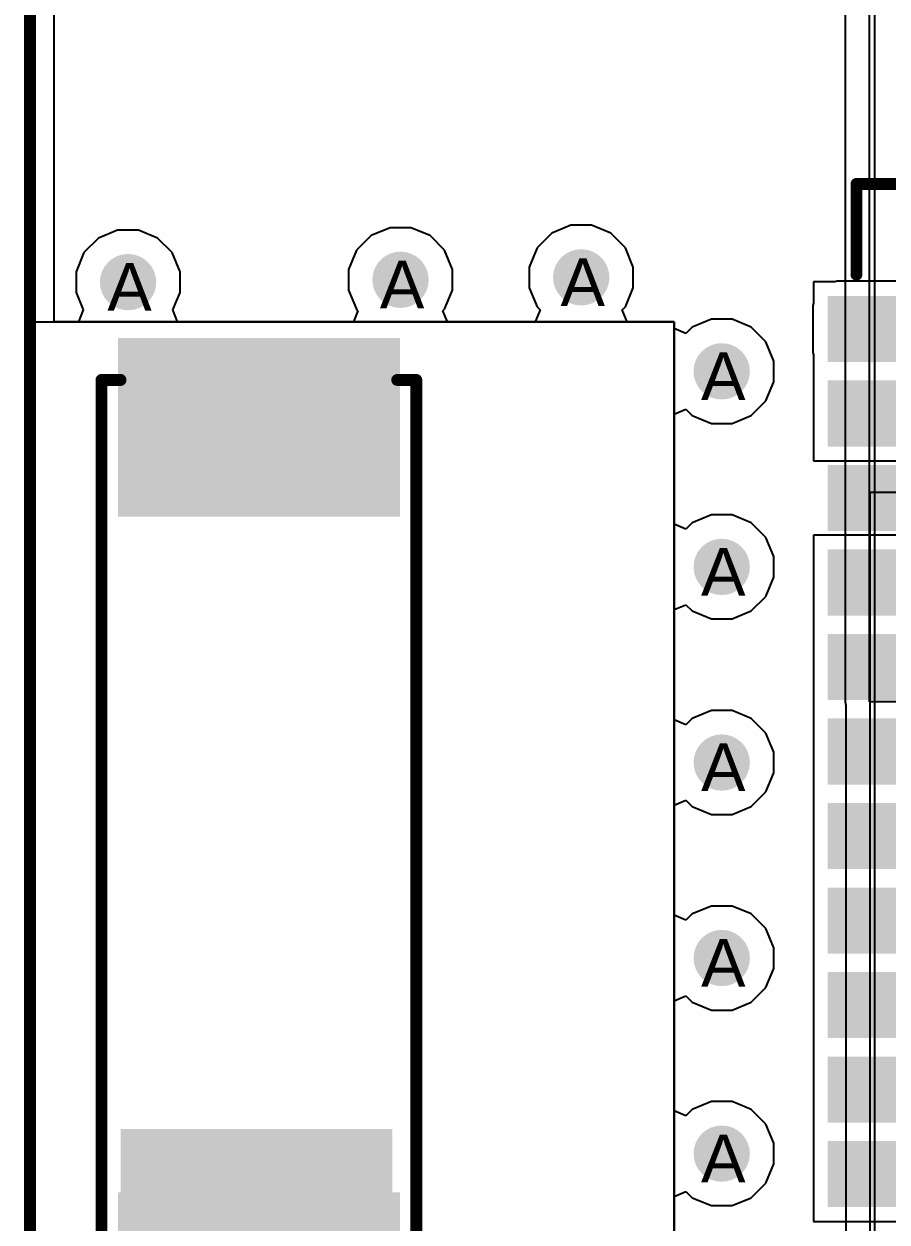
# Model space of a CAD drawing. Header units: inches. Extents: x 0 to 5271, y 0 to 5417.
# Drawn here: x -0.06 to 9.13, y 30.25 to 43.01 of the extents above; entities that cross this region are included whole.
import ezdxf

# ---------------------------------------------------------------- set-up
doc = ezdxf.new("R2010")
doc.units = ezdxf.units.IN
for name, color, linetype in [('Board_Outline', 216, 'Continuous'), ('Bottom Layer', 5, 'Continuous'), ('Drill Drawing', 1, 'Continuous'), ('L2_GND1', 16, 'Continuous'), ('L3_SIG1', 76, 'Continuous'), ('L4_PWR', 90, 'Continuous'), ('L5_GND2', 156, 'Continuous'), ('L6_SIG2', 130, 'Continuous'), ('L7_GND3', 216, 'Continuous'), ('Top Layer', 1, 'Continuous'), ('Top Overlay', 2, 'Continuous'), ('Top Paste', 8, 'Continuous'), ('Top Solder', 216, 'Continuous'), ('Via Holes', 16, 'Continuous')]:
    doc.layers.add(name, color=color, linetype=linetype)
doc.styles.add('Arial', font='', dxfattribs={"height": 0.2})
doc.styles.get('Arial').set_extended_font_data('Arial')

# ---------------------------------------------------------------- blocks, each defined once
blk = doc.blocks.new('W3006__3')
at = {"layer": 'Top Layer'}
for points in [[(-5.4, 1.4), (-3.7, 1.4), (-3.7, -1.4), (-5.4, -1.4)], [(3.7, 1.4), (5.4, 1.4), (5.4, -1.4), (3.7, -1.4)]]:
    blk.add_hatch(color=1, dxfattribs=at).paths.add_polyline_path(points)
at = {"layer": 'Top Overlay'}
blk.add_hatch(color=2, dxfattribs=at).paths.add_polyline_path([(-3.607, -1.422), (-2.921, -1.422), (-2.921, 1.473), (-3.607, 1.473)])
at = {"layer": 'Top Paste'}
for points in [[(-5.4, 1.4), (-3.7, 1.4), (-3.7, -1.4), (-5.4, -1.4)], [(3.7, 1.4), (5.4, 1.4), (5.4, -1.4), (3.7, -1.4)]]:
    blk.add_hatch(color=8, dxfattribs=at).paths.add_polyline_path(points)
at = {"layer": 'Top Solder'}
for points in [[(-5.502, 1.502), (-3.598, 1.502), (-3.598, -1.502), (-5.502, -1.502)], [(3.598, 1.502), (5.502, 1.502), (5.502, -1.502), (3.598, -1.502)]]:
    blk.add_hatch(color=216, dxfattribs=at).paths.add_polyline_path(points)
at = {"layer": 'Top Overlay'}
for points in [[(-5.537, 1.727, 0.127, 0.127, 0), (-5.385, 1.575, 0.127, 0.127, 0)], [(-5.537, 1.727, 0.127, 0.127, 0), (-5.232, 1.727, 0.127, 0.127, 0)], [(-5.232, 1.727, 0.127, 0.127, 0), (-5.385, 1.575, 0.127, 0.127, 0)], [(-5.08, 1.676, 0.127, 0.127, 0), (5.055, 1.676, 0.127, 0.127, 0)], [(-5.08, 1.676, 0.127, 0.127, 0), (-5.08, 1.473, 0.127, 0.127, 0)], [(5.055, 1.676, 0.127, 0.127, 0), (5.055, 1.473, 0.127, 0.127, 0)], [(-5.08, -1.473, 0.127, 0.127, 0), (-5.08, -1.676, 0.127, 0.127, 0)], [(5.055, -1.473, 0.127, 0.127, 0), (5.055, -1.676, 0.127, 0.127, 0)], [(-5.08, -1.676, 0.127, 0.127, 0), (5.055, -1.676, 0.127, 0.127, 0)]]:
    blk.add_lwpolyline(points, format="xyseb", dxfattribs=at)
for points in [[(-5.569, 1.727, 0.0635, 0.0635, 1), (-5.505, 1.727, 0.0635, 0.0635, 1)], [(-5.569, 1.727, 0.0635, 0.0635, 1), (-5.505, 1.727, 0.0635, 0.0635, 1)], [(-5.264, 1.727, 0.0635, 0.0635, 1), (-5.201, 1.727, 0.0635, 0.0635, 1)], [(-5.264, 1.727, 0.0635, 0.0635, 1), (-5.201, 1.727, 0.0635, 0.0635, 1)], [(-5.112, 1.676, 0.0635, 0.0635, 1), (-5.048, 1.676, 0.0635, 0.0635, 1)], [(-5.112, 1.676, 0.0635, 0.0635, 1), (-5.048, 1.676, 0.0635, 0.0635, 1)], [(5.023, 1.676, 0.0635, 0.0635, 1), (5.086, 1.676, 0.0635, 0.0635, 1)], [(5.023, 1.676, 0.0635, 0.0635, 1), (5.086, 1.676, 0.0635, 0.0635, 1)], [(-5.417, 1.575, 0.0635, 0.0635, 1), (-5.353, 1.575, 0.0635, 0.0635, 1)], [(-5.417, 1.575, 0.0635, 0.0635, 1), (-5.353, 1.575, 0.0635, 0.0635, 1)], [(-5.112, 1.473, 0.0635, 0.0635, 1), (-5.048, 1.473, 0.0635, 0.0635, 1)], [(5.023, 1.473, 0.0635, 0.0635, 1), (5.086, 1.473, 0.0635, 0.0635, 1)], [(-5.112, -1.473, 0.0635, 0.0635, 1), (-5.048, -1.473, 0.0635, 0.0635, 1)], [(5.023, -1.473, 0.0635, 0.0635, 1), (5.086, -1.473, 0.0635, 0.0635, 1)], [(-5.112, -1.676, 0.0635, 0.0635, 1), (-5.048, -1.676, 0.0635, 0.0635, 1)], [(-5.112, -1.676, 0.0635, 0.0635, 1), (-5.048, -1.676, 0.0635, 0.0635, 1)], [(5.023, -1.676, 0.0635, 0.0635, 1), (5.086, -1.676, 0.0635, 0.0635, 1)], [(5.023, -1.676, 0.0635, 0.0635, 1), (5.086, -1.676, 0.0635, 0.0635, 1)]]:
    blk.add_lwpolyline(points, format="xyseb", close=True, dxfattribs=at)
blk = doc.blocks.new('AP6256__420')
at = {"layer": 'Top Layer'}
for points in [[(-4.25, 6.25), (-4.25, 5.125), (-4.75, 5.125), (-4.75, 6.25)], [(-3.35, 6.25), (-3.35, 5.125), (-3.85, 5.125), (-3.85, 6.25)], [(-2.45, 6.25), (-2.45, 5.125), (-2.95, 5.125), (-2.95, 6.25)], [(-1.55, 6.25), (-1.55, 5.125), (-2.05, 5.125), (-2.05, 6.25)], [(-0.65, 6.25), (-0.65, 5.125), (-1.15, 5.125), (-1.15, 6.25)], [(0.25, 6.25), (0.25, 5.125), (-0.25, 5.125), (-0.25, 6.25)], [(1.15, 6.25), (1.15, 5.125), (0.65, 5.125), (0.65, 6.25)], [(2.05, 6.25), (2.05, 5.125), (1.55, 5.125), (1.55, 6.25)], [(2.95, 6.25), (2.95, 5.125), (2.45, 5.125), (2.45, 6.25)], [(3.85, 6.25), (3.85, 5.125), (3.35, 5.125), (3.35, 6.25)], [(4.75, 6.25), (4.75, 5.125), (4.25, 5.125), (4.25, 6.25)]]:
    blk.add_hatch(color=1, dxfattribs=at).paths.add_polyline_path(points)
at = {"layer": 'Top Paste'}
for points in [[(-4.25, 6.25), (-4.25, 5.125), (-4.75, 5.125), (-4.75, 6.25)], [(-3.35, 6.25), (-3.35, 5.125), (-3.85, 5.125), (-3.85, 6.25)], [(-2.45, 6.25), (-2.45, 5.125), (-2.95, 5.125), (-2.95, 6.25)], [(-1.55, 6.25), (-1.55, 5.125), (-2.05, 5.125), (-2.05, 6.25)], [(-0.65, 6.25), (-0.65, 5.125), (-1.15, 5.125), (-1.15, 6.25)], [(0.25, 6.25), (0.25, 5.125), (-0.25, 5.125), (-0.25, 6.25)], [(1.15, 6.25), (1.15, 5.125), (0.65, 5.125), (0.65, 6.25)], [(2.05, 6.25), (2.05, 5.125), (1.55, 5.125), (1.55, 6.25)], [(2.95, 6.25), (2.95, 5.125), (2.45, 5.125), (2.45, 6.25)], [(3.85, 6.25), (3.85, 5.125), (3.35, 5.125), (3.35, 6.25)], [(4.75, 6.25), (4.75, 5.125), (4.25, 5.125), (4.25, 6.25)]]:
    blk.add_hatch(color=8, dxfattribs=at).paths.add_polyline_path(points)
at = {"layer": 'Top Solder'}
for points in [[(-4.148, 6.352), (-4.148, 5.023), (-4.852, 5.023), (-4.852, 6.352)], [(-3.248, 6.352), (-3.248, 5.023), (-3.952, 5.023), (-3.952, 6.352)], [(-2.348, 6.352), (-2.348, 5.023), (-3.052, 5.023), (-3.052, 6.352)], [(-1.448, 6.352), (-1.448, 5.023), (-2.152, 5.023), (-2.152, 6.352)], [(-0.548, 6.352), (-0.548, 5.023), (-1.252, 5.023), (-1.252, 6.352)], [(0.352, 6.352), (0.352, 5.023), (-0.352, 5.023), (-0.352, 6.352)], [(1.252, 6.352), (1.252, 5.023), (0.548, 5.023), (0.548, 6.352)], [(2.152, 6.352), (2.152, 5.023), (1.448, 5.023), (1.448, 6.352)], [(3.052, 6.352), (3.052, 5.023), (2.348, 5.023), (2.348, 6.352)], [(3.952, 6.352), (3.952, 5.023), (3.248, 5.023), (3.248, 6.352)], [(4.852, 6.352), (4.852, 5.023), (4.148, 5.023), (4.148, 6.352)]]:
    blk.add_hatch(color=216, dxfattribs=at).paths.add_polyline_path(points)
at = {"layer": 'Top Overlay'}
for points in [[(5.08, 6.045, 0.127, 0.127, 0), (6.045, 6.045, 0.127, 0.127, 0)], [(6.045, 6.045, 0.127, 0.127, 0), (6.045, 5.436, 0.127, 0.127, 0)]]:
    blk.add_lwpolyline(points, format="xyseb", dxfattribs=at)
for points in [[(5.048, 6.045, 0.0635, 0.0635, 1), (5.112, 6.045, 0.0635, 0.0635, 1)], [(6.014, 6.045, 0.0635, 0.0635, 1), (6.077, 6.045, 0.0635, 0.0635, 1)], [(6.014, 6.045, 0.0635, 0.0635, 1), (6.077, 6.045, 0.0635, 0.0635, 1)]]:
    blk.add_lwpolyline(points, format="xyseb", close=True, dxfattribs=at)

msp = doc.modelspace()

# ---------------------------------------------------------------- hatches: boundary and pattern name
at = {"layer": 'Bottom Layer'}
h = msp.add_hatch(color=5, dxfattribs=at)
edge = h.paths.add_edge_path()
edge.add_arc((3.946, 40.284), 0.3, 0, 360)
h = msp.add_hatch(color=5, dxfattribs=at)
edge = h.paths.add_edge_path()
edge.add_arc((5.87, 40.31), 0.3, 0, 360)
h = msp.add_hatch(color=5, dxfattribs=at)
edge = h.paths.add_edge_path()
edge.add_arc((1.045, 40.259), 0.3, 0, 360)
h = msp.add_hatch(color=5, dxfattribs=at)
edge = h.paths.add_edge_path()
edge.add_arc((7.366, 39.309), 0.3, 0, 360)
h = msp.add_hatch(color=5, dxfattribs=at)
edge = h.paths.add_edge_path()
edge.add_arc((7.366, 37.226), 0.3, 0, 360)
h = msp.add_hatch(color=5, dxfattribs=at)
edge = h.paths.add_edge_path()
edge.add_arc((7.366, 35.143), 0.3, 0, 360)
h = msp.add_hatch(color=5, dxfattribs=at)
edge = h.paths.add_edge_path()
edge.add_arc((7.366, 33.061), 0.3, 0, 360)
h = msp.add_hatch(color=5, dxfattribs=at)
edge = h.paths.add_edge_path()
edge.add_arc((7.366, 30.978), 0.3, 0, 360)
at = {"layer": 'L2_GND1'}
h = msp.add_hatch(color=16, dxfattribs=at)
edge = h.paths.add_edge_path()
edge.add_arc((3.946, 40.284), 0.3, 0, 360)
h = msp.add_hatch(color=16, dxfattribs=at)
edge = h.paths.add_edge_path()
edge.add_arc((5.87, 40.31), 0.3, 0, 360)
h = msp.add_hatch(color=16, dxfattribs=at)
edge = h.paths.add_edge_path()
edge.add_arc((1.045, 40.259), 0.3, 0, 360)
h = msp.add_hatch(color=16, dxfattribs=at)
edge = h.paths.add_edge_path()
edge.add_arc((7.366, 39.309), 0.3, 0, 360)
h = msp.add_hatch(color=16, dxfattribs=at)
edge = h.paths.add_edge_path()
edge.add_arc((7.366, 37.226), 0.3, 0, 360)
h = msp.add_hatch(color=16, dxfattribs=at)
edge = h.paths.add_edge_path()
edge.add_arc((7.366, 35.143), 0.3, 0, 360)
h = msp.add_hatch(color=16, dxfattribs=at)
edge = h.paths.add_edge_path()
edge.add_arc((7.366, 33.061), 0.3, 0, 360)
h = msp.add_hatch(color=16, dxfattribs=at)
edge = h.paths.add_edge_path()
edge.add_arc((7.366, 30.978), 0.3, 0, 360)
at = {"layer": 'L3_SIG1'}
h = msp.add_hatch(color=76, dxfattribs=at)
edge = h.paths.add_edge_path()
edge.add_arc((3.946, 40.284), 0.3, 0, 360)
h = msp.add_hatch(color=76, dxfattribs=at)
edge = h.paths.add_edge_path()
edge.add_arc((5.87, 40.31), 0.3, 0, 360)
h = msp.add_hatch(color=76, dxfattribs=at)
edge = h.paths.add_edge_path()
edge.add_arc((1.045, 40.259), 0.3, 0, 360)
h = msp.add_hatch(color=76, dxfattribs=at)
edge = h.paths.add_edge_path()
edge.add_arc((7.366, 39.309), 0.3, 0, 360)
h = msp.add_hatch(color=76, dxfattribs=at)
edge = h.paths.add_edge_path()
edge.add_arc((7.366, 37.226), 0.3, 0, 360)
h = msp.add_hatch(color=76, dxfattribs=at)
edge = h.paths.add_edge_path()
edge.add_arc((7.366, 35.143), 0.3, 0, 360)
h = msp.add_hatch(color=76, dxfattribs=at)
edge = h.paths.add_edge_path()
edge.add_arc((7.366, 33.061), 0.3, 0, 360)
h = msp.add_hatch(color=76, dxfattribs=at)
edge = h.paths.add_edge_path()
edge.add_arc((7.366, 30.978), 0.3, 0, 360)
at = {"layer": 'L4_PWR'}
h = msp.add_hatch(color=90, dxfattribs=at)
edge = h.paths.add_edge_path()
edge.add_arc((3.946, 40.284), 0.3, 0, 360)
h = msp.add_hatch(color=90, dxfattribs=at)
edge = h.paths.add_edge_path()
edge.add_arc((5.87, 40.31), 0.3, 0, 360)
h = msp.add_hatch(color=90, dxfattribs=at)
edge = h.paths.add_edge_path()
edge.add_arc((1.045, 40.259), 0.3, 0, 360)
h = msp.add_hatch(color=90, dxfattribs=at)
edge = h.paths.add_edge_path()
edge.add_arc((7.366, 39.309), 0.3, 0, 360)
h = msp.add_hatch(color=90, dxfattribs=at)
edge = h.paths.add_edge_path()
edge.add_arc((7.366, 37.226), 0.3, 0, 360)
h = msp.add_hatch(color=90, dxfattribs=at)
edge = h.paths.add_edge_path()
edge.add_arc((7.366, 35.143), 0.3, 0, 360)
h = msp.add_hatch(color=90, dxfattribs=at)
edge = h.paths.add_edge_path()
edge.add_arc((7.366, 33.061), 0.3, 0, 360)
h = msp.add_hatch(color=90, dxfattribs=at)
edge = h.paths.add_edge_path()
edge.add_arc((7.366, 30.978), 0.3, 0, 360)
at = {"layer": 'L5_GND2'}
h = msp.add_hatch(color=156, dxfattribs=at)
edge = h.paths.add_edge_path()
edge.add_arc((3.946, 40.284), 0.3, 0, 360)
h = msp.add_hatch(color=156, dxfattribs=at)
edge = h.paths.add_edge_path()
edge.add_arc((5.87, 40.31), 0.3, 0, 360)
h = msp.add_hatch(color=156, dxfattribs=at)
edge = h.paths.add_edge_path()
edge.add_arc((1.045, 40.259), 0.3, 0, 360)
h = msp.add_hatch(color=156, dxfattribs=at)
edge = h.paths.add_edge_path()
edge.add_arc((7.366, 39.309), 0.3, 0, 360)
h = msp.add_hatch(color=156, dxfattribs=at)
edge = h.paths.add_edge_path()
edge.add_arc((7.366, 37.226), 0.3, 0, 360)
h = msp.add_hatch(color=156, dxfattribs=at)
edge = h.paths.add_edge_path()
edge.add_arc((7.366, 35.143), 0.3, 0, 360)
h = msp.add_hatch(color=156, dxfattribs=at)
edge = h.paths.add_edge_path()
edge.add_arc((7.366, 33.061), 0.3, 0, 360)
h = msp.add_hatch(color=156, dxfattribs=at)
edge = h.paths.add_edge_path()
edge.add_arc((7.366, 30.978), 0.3, 0, 360)
at = {"layer": 'L6_SIG2'}
h = msp.add_hatch(color=130, dxfattribs=at)
edge = h.paths.add_edge_path()
edge.add_arc((3.946, 40.284), 0.3, 0, 360)
h = msp.add_hatch(color=130, dxfattribs=at)
edge = h.paths.add_edge_path()
edge.add_arc((5.87, 40.31), 0.3, 0, 360)
h = msp.add_hatch(color=130, dxfattribs=at)
edge = h.paths.add_edge_path()
edge.add_arc((1.045, 40.259), 0.3, 0, 360)
h = msp.add_hatch(color=130, dxfattribs=at)
edge = h.paths.add_edge_path()
edge.add_arc((7.366, 39.309), 0.3, 0, 360)
h = msp.add_hatch(color=130, dxfattribs=at)
edge = h.paths.add_edge_path()
edge.add_arc((7.366, 37.226), 0.3, 0, 360)
h = msp.add_hatch(color=130, dxfattribs=at)
edge = h.paths.add_edge_path()
edge.add_arc((7.366, 35.143), 0.3, 0, 360)
h = msp.add_hatch(color=130, dxfattribs=at)
edge = h.paths.add_edge_path()
edge.add_arc((7.366, 33.061), 0.3, 0, 360)
h = msp.add_hatch(color=130, dxfattribs=at)
edge = h.paths.add_edge_path()
edge.add_arc((7.366, 30.978), 0.3, 0, 360)
at = {"layer": 'L7_GND3'}
h = msp.add_hatch(color=216, dxfattribs=at)
edge = h.paths.add_edge_path()
edge.add_arc((3.946, 40.284), 0.3, 0, 360)
h = msp.add_hatch(color=216, dxfattribs=at)
edge = h.paths.add_edge_path()
edge.add_arc((5.87, 40.31), 0.3, 0, 360)
h = msp.add_hatch(color=216, dxfattribs=at)
edge = h.paths.add_edge_path()
edge.add_arc((1.045, 40.259), 0.3, 0, 360)
h = msp.add_hatch(color=216, dxfattribs=at)
edge = h.paths.add_edge_path()
edge.add_arc((7.366, 39.309), 0.3, 0, 360)
h = msp.add_hatch(color=216, dxfattribs=at)
edge = h.paths.add_edge_path()
edge.add_arc((7.366, 37.226), 0.3, 0, 360)
h = msp.add_hatch(color=216, dxfattribs=at)
edge = h.paths.add_edge_path()
edge.add_arc((7.366, 35.143), 0.3, 0, 360)
h = msp.add_hatch(color=216, dxfattribs=at)
edge = h.paths.add_edge_path()
edge.add_arc((7.366, 33.061), 0.3, 0, 360)
h = msp.add_hatch(color=216, dxfattribs=at)
edge = h.paths.add_edge_path()
edge.add_arc((7.366, 30.978), 0.3, 0, 360)
at = {"layer": 'Top Layer'}
h = msp.add_hatch(color=1, dxfattribs=at)
edge = h.paths.add_edge_path()
edge.add_arc((3.946, 40.284), 0.3, 0, 360)
h = msp.add_hatch(color=1, dxfattribs=at)
edge = h.paths.add_edge_path()
edge.add_arc((5.87, 40.31), 0.3, 0, 360)
h = msp.add_hatch(color=1, dxfattribs=at)
edge = h.paths.add_edge_path()
edge.add_arc((1.045, 40.259), 0.3, 0, 360)
for points in [[(10.026, 40.01), (8.596, 40.01), (8.596, 39.51), (10.026, 39.51)], [(10.026, 38.21), (8.596, 38.21), (8.596, 37.71), (10.026, 37.71)]]:
    msp.add_hatch(color=1, dxfattribs=at).paths.add_polyline_path(points)
h = msp.add_hatch(color=1, dxfattribs=at)
edge = h.paths.add_edge_path()
edge.add_arc((7.366, 39.309), 0.3, 0, 360)
h = msp.add_hatch(color=1, dxfattribs=at)
edge = h.paths.add_edge_path()
edge.add_arc((7.366, 37.226), 0.3, 0, 360)
h = msp.add_hatch(color=1, dxfattribs=at)
edge = h.paths.add_edge_path()
edge.add_arc((7.366, 35.143), 0.3, 0, 360)
h = msp.add_hatch(color=1, dxfattribs=at)
edge = h.paths.add_edge_path()
edge.add_arc((7.366, 33.061), 0.3, 0, 360)
h = msp.add_hatch(color=1, dxfattribs=at)
edge = h.paths.add_edge_path()
edge.add_arc((7.366, 30.978), 0.3, 0, 360)
at = {"layer": 'Via Holes'}
h = msp.add_hatch(color=7, dxfattribs=at)
edge = h.paths.add_edge_path()
edge.add_arc((5.87, 40.31), 0.15, 0, 360)
h = msp.add_hatch(color=7, dxfattribs=at)
edge = h.paths.add_edge_path()
edge.add_arc((1.045, 40.259), 0.15, 0, 360)
h = msp.add_hatch(color=7, dxfattribs=at)
edge = h.paths.add_edge_path()
edge.add_arc((3.946, 40.284), 0.15, 0, 360)
h = msp.add_hatch(color=7, dxfattribs=at)
edge = h.paths.add_edge_path()
edge.add_arc((7.366, 39.309), 0.15, 0, 360)
h = msp.add_hatch(color=7, dxfattribs=at)
edge = h.paths.add_edge_path()
edge.add_arc((7.366, 37.226), 0.15, 0, 360)
h = msp.add_hatch(color=7, dxfattribs=at)
edge = h.paths.add_edge_path()
edge.add_arc((7.366, 35.143), 0.15, 0, 360)
h = msp.add_hatch(color=7, dxfattribs=at)
edge = h.paths.add_edge_path()
edge.add_arc((7.366, 33.061), 0.15, 0, 360)
h = msp.add_hatch(color=7, dxfattribs=at)
edge = h.paths.add_edge_path()
edge.add_arc((7.366, 30.978), 0.15, 0, 360)

# ---------------------------------------------------------------- linework, layer by layer
at = {"layer": 'Board_Outline'}
msp.add_lwpolyline([(0, 0, 0.127, 0.127, 0), (0, 110, 0.127, 0.127, 0)], format="xyseb", dxfattribs=at)
at = {"layer": 'Bottom Layer'}
for p, q in [((0.259, 39.836), (0.259, 47.751)), ((0.001, 28.236), (0.001, 39.836)), ((0.001, 39.836), (6.858, 39.836)), ((6.858, 39.836), (0.259, 39.836)), ((6.858, 39.836), (6.858, 28.236)), ((6.858, 28.236), (6.858, 39.836))]:
    msp.add_line(p, q, dxfattribs=at)
at = {"layer": 'L2_GND1'}
for p, q in [((0.259, 39.836), (0.259, 92.32)), ((8.992, 47.838), (8.992, 0.259)), ((3.836, 40.838), (3.632, 40.754)), ((4.056, 40.838), (3.836, 40.838)), ((4.26, 40.754), (4.056, 40.838)), ((5.76, 40.864), (5.557, 40.779)), ((5.981, 40.864), (5.76, 40.864)), ((6.184, 40.779), (5.981, 40.864)), ((0.731, 40.729), (0.575, 40.573)), ((0.934, 40.813), (0.731, 40.729)), ((1.155, 40.813), (0.934, 40.813)), ((1.358, 40.729), (1.155, 40.813)), ((1.514, 40.573), (1.358, 40.729)), ((3.632, 40.754), (3.476, 40.598)), ((4.415, 40.598), (4.26, 40.754)), ((5.557, 40.779), (5.401, 40.624)), ((6.34, 40.624), (6.184, 40.779)), ((3.476, 40.598), (3.392, 40.395)), ((4.5, 40.395), (4.415, 40.598)), ((5.401, 40.624), (5.316, 40.42)), ((6.424, 40.42), (6.34, 40.624)), ((0.575, 40.573), (0.491, 40.369)), ((1.599, 40.369), (1.514, 40.573)), ((0.491, 40.369), (0.491, 40.149)), ((1.599, 40.149), (1.599, 40.369)), ((3.392, 40.395), (3.392, 40.174)), ((4.5, 40.174), (4.5, 40.395)), ((5.316, 40.42), (5.316, 40.2)), ((6.424, 40.2), (6.424, 40.42)), ((5.316, 40.2), (5.401, 39.996)), ((6.34, 39.996), (6.424, 40.2)), ((0.491, 40.149), (0.568, 39.963)), ((1.522, 39.963), (1.599, 40.149)), ((3.392, 40.174), (3.476, 39.971)), ((4.415, 39.971), (4.5, 40.174)), ((0.568, 39.963), (0.518, 39.836)), ((1.571, 39.836), (1.522, 39.963)), ((3.493, 39.953), (3.445, 39.836)), ((3.476, 39.971), (3.493, 39.953)), ((4.398, 39.953), (4.415, 39.971)), ((4.447, 39.836), (4.398, 39.953)), ((5.434, 39.963), (5.381, 39.836)), ((5.401, 39.996), (5.434, 39.963)), ((6.307, 39.963), (6.34, 39.996)), ((6.36, 39.836), (6.307, 39.963)), ((0.001, 28.236), (0.001, 39.836)), ((0.001, 39.836), (6.858, 39.836)), ((0.518, 39.836), (0.259, 39.836)), ((3.445, 39.836), (1.571, 39.836)), ((5.381, 39.836), (4.447, 39.836)), ((6.858, 39.836), (6.36, 39.836)), ((6.858, 39.836), (6.858, 28.236)), ((6.858, 39.764), (6.858, 39.836)), ((7.256, 39.863), (7.052, 39.779)), ((7.476, 39.863), (7.256, 39.863)), ((7.68, 39.779), (7.476, 39.863)), ((6.985, 39.711), (6.858, 39.764)), ((7.052, 39.779), (6.985, 39.711)), ((7.836, 39.623), (7.68, 39.779)), ((7.92, 39.419), (7.836, 39.623)), ((7.92, 39.199), (7.92, 39.419)), ((7.836, 38.995), (7.92, 39.199)), ((7.68, 38.839), (7.836, 38.995)), ((6.858, 38.854), (6.985, 38.907)), ((6.858, 37.681), (6.858, 38.854)), ((6.985, 38.907), (7.052, 38.839)), ((7.052, 38.839), (7.256, 38.755)), ((7.476, 38.755), (7.68, 38.839)), ((7.256, 38.755), (7.476, 38.755)), ((7.256, 37.78), (7.052, 37.696)), ((7.476, 37.78), (7.256, 37.78)), ((7.68, 37.696), (7.476, 37.78)), ((6.985, 37.629), (6.858, 37.681)), ((7.052, 37.696), (6.985, 37.629)), ((7.836, 37.54), (7.68, 37.696)), ((7.92, 37.336), (7.836, 37.54)), ((7.92, 37.116), (7.92, 37.336)), ((7.836, 36.912), (7.92, 37.116)), ((7.68, 36.757), (7.836, 36.912)), ((6.858, 36.771), (6.985, 36.824)), ((6.858, 35.598), (6.858, 36.771)), ((6.985, 36.824), (7.052, 36.757)), ((7.052, 36.757), (7.256, 36.672)), ((7.476, 36.672), (7.68, 36.757)), ((7.256, 36.672), (7.476, 36.672)), ((6.985, 35.546), (6.858, 35.598)), ((7.052, 35.613), (6.985, 35.546)), ((7.256, 35.697), (7.052, 35.613)), ((7.476, 35.697), (7.256, 35.697)), ((7.68, 35.613), (7.476, 35.697)), ((7.836, 35.457), (7.68, 35.613)), ((7.92, 35.254), (7.836, 35.457)), ((7.92, 35.033), (7.92, 35.254)), ((7.836, 34.83), (7.92, 35.033)), ((6.858, 34.688), (6.985, 34.741)), ((6.985, 34.741), (7.052, 34.674)), ((7.68, 34.674), (7.836, 34.83)), ((6.858, 33.516), (6.858, 34.688)), ((7.052, 34.674), (7.256, 34.589)), ((7.256, 34.589), (7.476, 34.589)), ((7.476, 34.589), (7.68, 34.674)), ((7.256, 33.615), (7.052, 33.53)), ((7.476, 33.615), (7.256, 33.615)), ((7.68, 33.53), (7.476, 33.615)), ((6.985, 33.463), (6.858, 33.516)), ((7.052, 33.53), (6.985, 33.463)), ((7.836, 33.374), (7.68, 33.53)), ((7.92, 33.171), (7.836, 33.374)), ((7.92, 32.95), (7.92, 33.171)), ((7.836, 32.747), (7.92, 32.95)), ((7.68, 32.591), (7.836, 32.747)), ((6.858, 32.606), (6.985, 32.658)), ((6.858, 31.433), (6.858, 32.606)), ((6.985, 32.658), (7.052, 32.591)), ((7.052, 32.591), (7.256, 32.507)), ((7.476, 32.507), (7.68, 32.591)), ((7.256, 32.507), (7.476, 32.507)), ((7.256, 31.532), (7.052, 31.447)), ((7.476, 31.532), (7.256, 31.532)), ((7.68, 31.447), (7.476, 31.532)), ((6.985, 31.38), (6.858, 31.433)), ((7.052, 31.447), (6.985, 31.38)), ((7.836, 31.292), (7.68, 31.447)), ((7.92, 31.088), (7.836, 31.292)), ((7.92, 30.868), (7.92, 31.088)), ((7.836, 30.664), (7.92, 30.868)), ((7.68, 30.508), (7.836, 30.664)), ((6.858, 30.523), (6.985, 30.575)), ((6.858, 29.35), (6.858, 30.523)), ((6.985, 30.575), (7.052, 30.508)), ((7.052, 30.508), (7.256, 30.424)), ((7.476, 30.424), (7.68, 30.508)), ((7.256, 30.424), (7.476, 30.424))]:
    msp.add_line(p, q, dxfattribs=at)
at = {"layer": 'L3_SIG1'}
for p, q in [((0.259, 39.836), (0.259, 47.751)), ((0.001, 28.236), (0.001, 39.836)), ((0.001, 39.836), (6.858, 39.836)), ((6.858, 39.836), (0.259, 39.836)), ((6.858, 39.836), (6.858, 28.236)), ((6.858, 28.236), (6.858, 39.836))]:
    msp.add_line(p, q, dxfattribs=at)
at = {"layer": 'L4_PWR'}
for p, q in [((0.259, 39.836), (0.259, 47.751)), ((8.682, 44.729), (8.682, 35.789)), ((8.941, 35.789), (8.941, 44.729)), ((3.836, 40.838), (3.632, 40.754)), ((4.056, 40.838), (3.836, 40.838)), ((4.26, 40.754), (4.056, 40.838)), ((5.76, 40.864), (5.557, 40.779)), ((5.981, 40.864), (5.76, 40.864)), ((6.184, 40.779), (5.981, 40.864)), ((0.731, 40.729), (0.575, 40.573)), ((0.934, 40.813), (0.731, 40.729)), ((1.155, 40.813), (0.934, 40.813)), ((1.358, 40.729), (1.155, 40.813)), ((1.514, 40.573), (1.358, 40.729)), ((3.632, 40.754), (3.476, 40.598)), ((4.415, 40.598), (4.26, 40.754)), ((5.557, 40.779), (5.401, 40.624)), ((6.34, 40.624), (6.184, 40.779)), ((3.476, 40.598), (3.392, 40.395)), ((4.5, 40.395), (4.415, 40.598)), ((5.401, 40.624), (5.316, 40.42)), ((6.424, 40.42), (6.34, 40.624)), ((0.575, 40.573), (0.491, 40.369)), ((1.599, 40.369), (1.514, 40.573)), ((0.491, 40.369), (0.491, 40.149)), ((1.599, 40.149), (1.599, 40.369)), ((3.392, 40.395), (3.392, 40.174)), ((4.5, 40.174), (4.5, 40.395)), ((5.316, 40.42), (5.316, 40.2)), ((6.424, 40.2), (6.424, 40.42)), ((5.316, 40.2), (5.401, 39.996)), ((6.34, 39.996), (6.424, 40.2)), ((0.491, 40.149), (0.568, 39.963)), ((1.522, 39.963), (1.599, 40.149)), ((3.392, 40.174), (3.476, 39.971)), ((4.415, 39.971), (4.5, 40.174)), ((0.568, 39.963), (0.518, 39.836)), ((1.571, 39.836), (1.522, 39.963)), ((3.493, 39.953), (3.445, 39.836)), ((3.476, 39.971), (3.493, 39.953)), ((4.398, 39.953), (4.415, 39.971)), ((4.447, 39.836), (4.398, 39.953)), ((5.434, 39.963), (5.381, 39.836)), ((5.401, 39.996), (5.434, 39.963)), ((6.307, 39.963), (6.34, 39.996)), ((6.36, 39.836), (6.307, 39.963)), ((0.001, 28.236), (0.001, 39.836)), ((0.001, 39.836), (6.858, 39.836)), ((0.518, 39.836), (0.259, 39.836)), ((3.445, 39.836), (1.571, 39.836)), ((5.381, 39.836), (4.447, 39.836)), ((6.858, 39.836), (6.36, 39.836)), ((6.858, 39.836), (6.858, 28.236)), ((6.858, 39.764), (6.858, 39.836)), ((7.256, 39.863), (7.052, 39.779)), ((7.476, 39.863), (7.256, 39.863)), ((7.68, 39.779), (7.476, 39.863)), ((6.985, 39.711), (6.858, 39.764)), ((7.052, 39.779), (6.985, 39.711)), ((7.836, 39.623), (7.68, 39.779)), ((7.92, 39.419), (7.836, 39.623)), ((7.92, 39.199), (7.92, 39.419)), ((7.836, 38.995), (7.92, 39.199)), ((7.68, 38.839), (7.836, 38.995)), ((6.858, 38.854), (6.985, 38.907)), ((6.858, 37.681), (6.858, 38.854)), ((6.985, 38.907), (7.052, 38.839)), ((7.052, 38.839), (7.256, 38.755)), ((7.476, 38.755), (7.68, 38.839)), ((7.256, 38.755), (7.476, 38.755)), ((8.948, 4.47), (8.948, 38.024)), ((8.948, 38.024), (9.472, 38.024)), ((7.256, 37.78), (7.052, 37.696)), ((7.476, 37.78), (7.256, 37.78)), ((7.68, 37.696), (7.476, 37.78)), ((6.985, 37.629), (6.858, 37.681)), ((7.052, 37.696), (6.985, 37.629)), ((7.836, 37.54), (7.68, 37.696)), ((7.92, 37.336), (7.836, 37.54)), ((7.92, 37.116), (7.92, 37.336)), ((7.836, 36.912), (7.92, 37.116)), ((7.68, 36.757), (7.836, 36.912)), ((6.858, 36.771), (6.985, 36.824)), ((6.858, 35.598), (6.858, 36.771)), ((6.985, 36.824), (7.052, 36.757)), ((7.052, 36.757), (7.256, 36.672)), ((7.476, 36.672), (7.68, 36.757)), ((7.256, 36.672), (7.476, 36.672)), ((8.682, 35.789), (8.689, 35.754)), ((8.689, 35.754), (8.689, 4.47)), ((21.488, 35.789), (8.941, 35.789)), ((6.985, 35.546), (6.858, 35.598)), ((7.052, 35.613), (6.985, 35.546)), ((7.256, 35.697), (7.052, 35.613)), ((7.476, 35.697), (7.256, 35.697)), ((7.68, 35.613), (7.476, 35.697)), ((7.836, 35.457), (7.68, 35.613)), ((7.92, 35.254), (7.836, 35.457)), ((7.92, 35.033), (7.92, 35.254)), ((7.836, 34.83), (7.92, 35.033)), ((6.858, 34.688), (6.985, 34.741)), ((6.985, 34.741), (7.052, 34.674)), ((7.68, 34.674), (7.836, 34.83)), ((6.858, 33.516), (6.858, 34.688)), ((7.052, 34.674), (7.256, 34.589)), ((7.256, 34.589), (7.476, 34.589)), ((7.476, 34.589), (7.68, 34.674)), ((7.256, 33.615), (7.052, 33.53)), ((7.476, 33.615), (7.256, 33.615)), ((7.68, 33.53), (7.476, 33.615)), ((6.985, 33.463), (6.858, 33.516)), ((7.052, 33.53), (6.985, 33.463)), ((7.836, 33.374), (7.68, 33.53)), ((7.92, 33.171), (7.836, 33.374)), ((7.92, 32.95), (7.92, 33.171)), ((7.836, 32.747), (7.92, 32.95)), ((7.68, 32.591), (7.836, 32.747)), ((6.858, 32.606), (6.985, 32.658)), ((6.858, 31.433), (6.858, 32.606)), ((6.985, 32.658), (7.052, 32.591)), ((7.052, 32.591), (7.256, 32.507)), ((7.476, 32.507), (7.68, 32.591)), ((7.256, 32.507), (7.476, 32.507)), ((7.256, 31.532), (7.052, 31.447)), ((7.476, 31.532), (7.256, 31.532)), ((7.68, 31.447), (7.476, 31.532)), ((6.985, 31.38), (6.858, 31.433)), ((7.052, 31.447), (6.985, 31.38)), ((7.836, 31.292), (7.68, 31.447)), ((7.92, 31.088), (7.836, 31.292)), ((7.92, 30.868), (7.92, 31.088)), ((7.836, 30.664), (7.92, 30.868)), ((7.68, 30.508), (7.836, 30.664)), ((6.858, 30.523), (6.985, 30.575)), ((6.858, 29.35), (6.858, 30.523)), ((6.985, 30.575), (7.052, 30.508)), ((7.052, 30.508), (7.256, 30.424)), ((7.476, 30.424), (7.68, 30.508)), ((7.256, 30.424), (7.476, 30.424))]:
    msp.add_line(p, q, dxfattribs=at)
at = {"layer": 'L5_GND2'}
for p, q in [((0.259, 39.836), (0.259, 47.751)), ((0.001, 28.236), (0.001, 39.836)), ((0.001, 39.836), (6.858, 39.836)), ((6.858, 39.836), (0.259, 39.836)), ((6.858, 39.836), (6.858, 28.236)), ((6.858, 28.236), (6.858, 39.836))]:
    msp.add_line(p, q, dxfattribs=at)
at = {"layer": 'L6_SIG2'}
for p, q in [((0.259, 39.836), (0.259, 47.751)), ((0.001, 28.236), (0.001, 39.836)), ((0.001, 39.836), (6.858, 39.836)), ((6.858, 39.836), (0.259, 39.836)), ((6.858, 39.836), (6.858, 28.236)), ((6.858, 28.236), (6.858, 39.836))]:
    msp.add_line(p, q, dxfattribs=at)
at = {"layer": 'L7_GND3'}
for p, q in [((0.259, 39.836), (0.259, 47.751)), ((0.001, 28.236), (0.001, 39.836)), ((0.001, 39.836), (6.858, 39.836)), ((6.858, 39.836), (0.259, 39.836)), ((6.858, 39.836), (6.858, 28.236)), ((6.858, 28.236), (6.858, 39.836))]:
    msp.add_line(p, q, dxfattribs=at)
at = {"layer": 'Top Layer'}
for p, q in [((0.259, 39.836), (0.259, 47.751)), ((8.571, 40.264), (8.342, 40.264)), ((8.342, 40.264), (8.342, 40.035)), ((8.596, 40.269), (8.571, 40.264)), ((9.807, 40.269), (8.596, 40.269)), ((8.342, 40.035), (8.337, 40.01)), ((8.337, 40.01), (8.337, 39.51)), ((0.001, 28.236), (0.001, 39.836)), ((0.001, 39.836), (6.858, 39.836)), ((6.858, 39.836), (0.259, 39.836)), ((6.858, 39.836), (6.858, 28.236)), ((6.858, 28.236), (6.858, 39.836)), ((8.337, 39.51), (8.342, 39.485)), ((8.342, 39.485), (8.342, 38.356)), ((8.342, 38.356), (9.975, 38.356)), ((9.975, 37.564), (8.342, 37.564)), ((8.342, 37.564), (8.342, 36.556)), ((8.342, 36.556), (8.342, 35.656)), ((8.342, 35.656), (8.342, 34.756)), ((8.342, 34.756), (8.342, 33.856)), ((8.342, 33.856), (8.342, 32.956)), ((8.342, 32.956), (8.342, 32.056)), ((8.342, 32.056), (8.342, 31.156)), ((8.342, 31.156), (8.342, 30.256)), ((8.342, 30.256), (9.442, 30.256))]:
    msp.add_line(p, q, dxfattribs=at)

# ---------------------------------------------------------------- block references
at = {"rotation": 90}
for name, p in [('AP6256__420', (14.846, 35.26)), ('W3006__3', (2.438, 34.163))]:
    msp.add_blockref(name, p, dxfattribs=at)

# ---------------------------------------------------------------- texts
at = {"layer": 'Drill Drawing', "style": 'Arial'}
for p in [(0.824, 39.954), (3.726, 39.98), (5.65, 40.005), (7.146, 39.004), (7.146, 36.921), (7.146, 34.839), (7.146, 32.756), (7.146, 30.673)]:
    msp.add_text('A', height=0.508, dxfattribs=at).set_placement(p)

doc.saveas('drawing.dxf')
